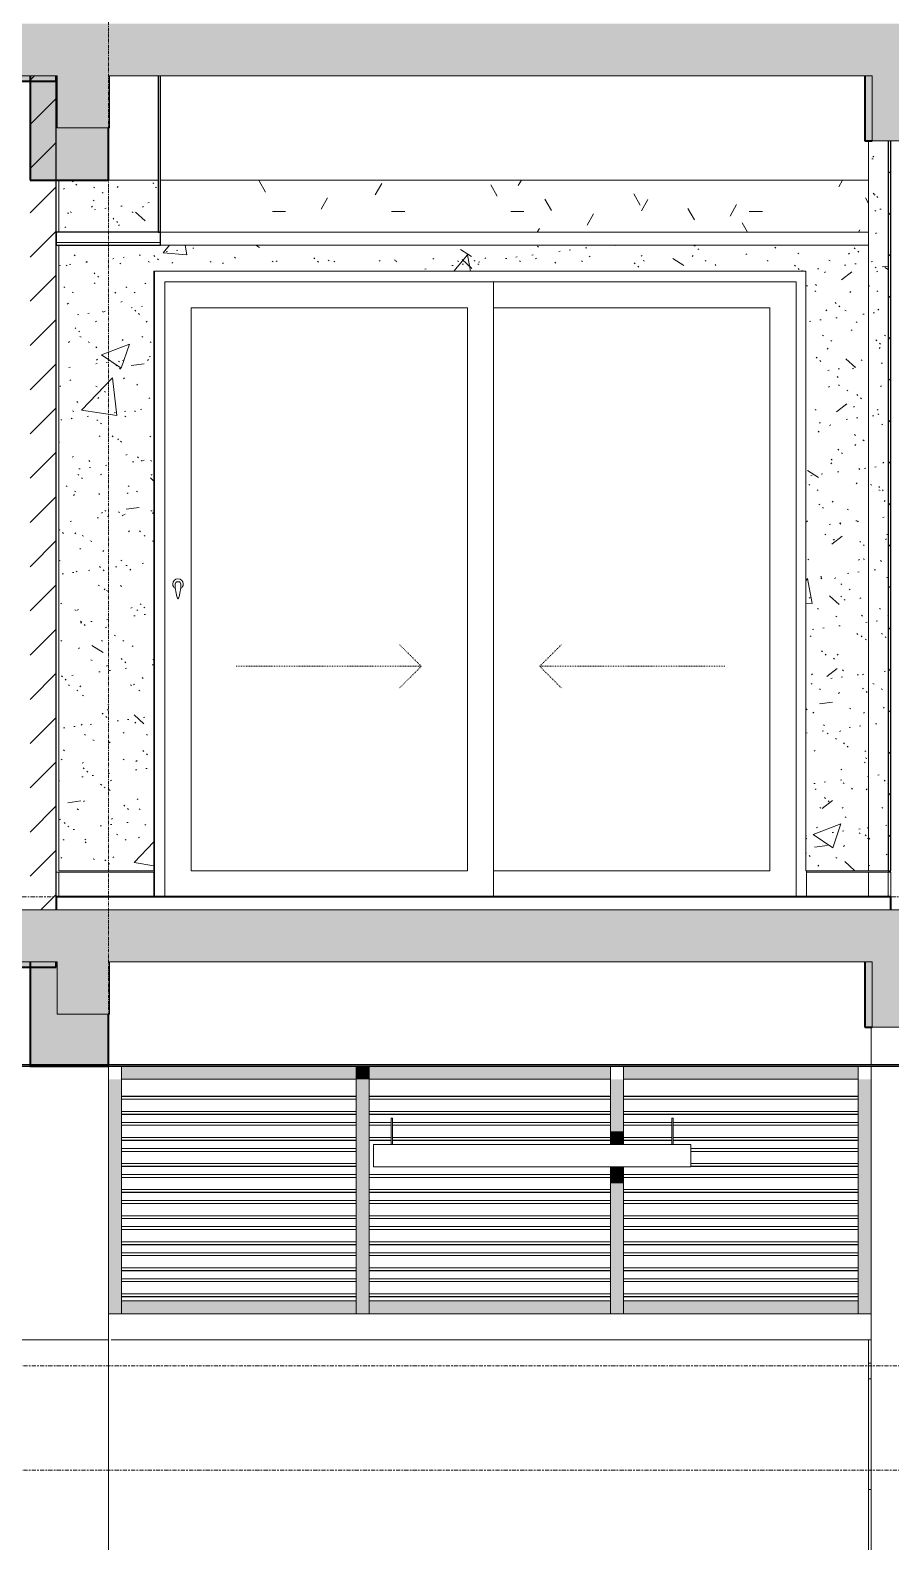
# Model space of a CAD drawing. Header units: millimetres. Extents: x -92143 to -2058, y -8802 to 35300.
# Drawn here: x -73337 to -70037, y -275 to 5525 of the extents above; entities that cross this region are included whole.
import ezdxf

# ---------------------------------------------------------------- set-up
doc = ezdxf.new("R2010")
doc.units = ezdxf.units.MM
for name, pattern in [('Centre', [31.75, 6.35, -4.7625, 15.875, -4.7625]), ('Dash', [6.35, 3.175, -3.175]), ('Grid Line', [22.225, 12.7, -3.175, 3.175, -3.175])]:
    doc.linetypes.add(name, pattern=pattern)
for name, color, linetype, lineweight in [('0-1', 7, 'Continuous', 5), ('A-CLNG', 13, 'Continuous', 9), ('A-CLNG-1', 250, 'Continuous', 25), ('A-CLNG-2', 7, 'Continuous', 9), ('A-CLNG-3', 13, 'Continuous', 25), ('A-CLNG-PATT-3', 254, 'Continuous', 18), ('A-CLNG-PATT-4', 13, 'Continuous', 9), ('A-DETL-GENF-1', 7, 'Continuous', 9), ('A-DETL-THIN', 151, 'Continuous', 9), ('A-DOOR', 31, 'Continuous', 9), ('A-DOOR-FRAM', 31, 'Continuous', 9), ('A-DOOR-GLAZ', 31, 'Continuous', 9), ('A-DOOR-HDLN', 31, 'Dash', 18), ('A-FLOR', 192, 'Continuous', 9), ('A-FLOR-1', 10, 'Continuous', 35), ('A-FLOR-HRAL', 11, 'Continuous', 9), ('A-FLOR-HRAL-1', 253, 'Continuous', 18), ('A-FLOR-HRAL-2', 9, 'Continuous', 9), ('A-FLOR-LEVL-2', 51, 'Centre', 9), ('A-FLOR-PATT-1', 7, 'Continuous', 9), ('A-GLAZ-CWMG', 51, 'Continuous', 9), ('A-WALL', 113, 'Continuous', 9), ('A-WALL-2', 250, 'Continuous', 25), ('A-WALL-PATT-1', 7, 'Continuous', 9), ('A-WALL-PATT-2', 9, 'Continuous', 9), ('E-LITE-EQPM', 33, 'Continuous', 9), ('I-WALL-1', 250, 'Continuous', 25), ('I-WALL-2', 7, 'Continuous', 9), ('S-BEAM-1', 12, 'Continuous', 5), ('S-BEAM-2', 7, 'Continuous', 9), ('S-BEAM-3', 10, 'Continuous', 35), ('S-COLS-1', 7, 'Continuous', 9), ('S-GRID-1', 1, 'Grid Line', 9)]:
    doc.layers.add(name, color=color, linetype=linetype, lineweight=lineweight)
pattern_1 = [(37.5, (-51987.05, 14125), (-4.79953, 146.8239), [5.029, -110.795, 5.029, -124.511, -123.825]), (37.5, (-51987.05, 14125), (-4.79953, 146.8239), [-245.364, 5.029, -118.796]), (7.5, (-51987.05, 14125), (134.8574, 215.0472), [5.029, -57.455, 5.029, -99.365, -40.005]), (7.5, (-51987.05, 14125), (134.8574, 215.0472), [-166.878, 5.029, -34.976]), (327.5, (-52080.78, 14125), (237.29776, 0.4316), [5.029, -33.071, 5.029, -132.131, -179.07]), (327.5, (-52080.78, 14125), (237.29776, 0.4316), [-175.26, 5.029, -174.041]), (317.5, (-52080.78, 14125), (229.067, 66.8792), [5.029, -14.021, 5.029, -84.887, -102.87]), (317.5, (-52080.78, 14125), (229.067, 66.8792), [-108.966, 5.029, -97.841])]
pattern_2 = [(50, (-51987.05, 14125), (1093.104, -95.634), [114.3, -1257.3]), (355, (-51987, 14125), (-211.46, 1146.34), [91.44, -1005.84]), (100.451, (-51896, 14117), (881.656, 1050.7), [97.14, -1068.54]), (46.184, (-51987, 14429.8), (1626.475, -252.26), [171.45, -1885.95]), (96.636, (-51851.5, 14408.8), (1424.42, 1484.57), [145.71, -1602.81]), (351.184, (-51987, 14429.8), (1424.43, 1484.55), [137.16, -1508.76]), (21, (-51834.65, 14353.6), (909.686, -613.59), [114.3, -1257.3]), (326, (-51834.7, 14353.6), (370.81, 1105.13), [91.44, -1005.84]), (71.451, (-51758.8, 14302.5), (1280.503, 491.53), [97.14, -1068.54]), (37.5, (-51987.05, 14125), (18.5313, 507.33), [50.292, -943.356, 50.292, -970.788, -1009.65]), (37.5, (-51987.05, 14125), (18.5313, 507.33), [-2014.728, 50.292, -959.358]), (7.5, (-51987.05, 14125), (400.918, 601.084), [50.292, -531.876, 50.292, -920.496, -384.81]), (7.5, (-51987.05, 14125), (400.918, 601.084), [-1552.956, 50.292, -334.518]), (327.5, (-52326.9, 14125), (813.545, -34.374), [50.292, -330.708, 50.292, -1138.428, -1577.34]), (327.5, (-52326.9, 14125), (813.545, -34.374), [-1569.72, 50.292, -1527.048]), (317.5, (-52479.3, 14125), (888.775, 152.56), [50.292, -445.008, 50.292, -739.14, -1120.14]), (317.5, (-52479.3, 14125), (888.775, 152.56), [-1284.73, 50.29, -1069.85])]

# ---------------------------------------------------------------- blocks, each defined once
blk = doc.blocks.new('NCV_TKTC_KET CAU_rvt-1-TKCS_MẶT CẮT E')
at = {"layer": 'A-FLOR-PATT-1'}
h = blk.add_hatch(color=256, dxfattribs=at)
h.paths.add_polyline_path([(-49461.4, 5330), (-48635.6, 5330), (-48635.6, 5350), (-50536.9, 5350), (-50536.9, 5330), (-50078, 5330)])
h.paths.add_polyline_path([(-20336.9, 5330), (-20336.9, 5350), (-22235.3, 5350), (-22235.3, 5330), (-20484.2, 5330)])
h.paths.add_polyline_path([(-73236.9, 5330), (-73236.9, 5350), (-75336.9, 5350), (-75336.9, 5330), (-73506.3, 5330)])
h.paths.add_polyline_path([(-66936.9, 5330), (-65032.3, 5330), (-65032.3, 5350), (-66936.9, 5350)])
h.paths.add_polyline_path([(-48433.3, 5330), (-48433.3, 5350), (-48435.6, 5350), (-48435.6, 5330)])
h.paths.add_polyline_path([(-22435.3, 5330), (-22435.3, 5350), (-22438.4, 5350), (-22438.4, 5330)])
h.paths.add_polyline_path([(-28536.9, 5330), (-28536.9, 5350), (-30435.3, 5350), (-30435.3, 5330), (-29115.7, 5330)])
h.paths.add_polyline_path([(-42336.9, 5330), (-40434.4, 5330), (-40434.4, 5350), (-42336.9, 5350)])
h.paths.add_polyline_path([(-58736.9, 5330), (-56833.3, 5330), (-56833.3, 5350), (-58736.9, 5350)])
h.paths.add_polyline_path([(-30638.4, 5330), (-30635.3, 5330), (-30635.3, 5350), (-30638.4, 5350)])
h = blk.add_hatch(color=256, dxfattribs=at)
h.paths.add_polyline_path([(-48435.6, 1930), (-48433.3, 1930), (-48433.3, 1950), (-48435.6, 1950)])
h.paths.add_polyline_path([(-75336.9, 1930), (-73236.9, 1930), (-73236.9, 1950), (-75336.9, 1950)])
h.paths.add_polyline_path([(-20336.9, 1930), (-20336.9, 1950), (-22235.3, 1950), (-22235.3, 1930), (-20484.2, 1930)])
h.paths.add_polyline_path([(-48635.6, 1930), (-48635.6, 1950), (-50536.9, 1950), (-50536.9, 1930), (-48844.9, 1930)])
h.paths.add_polyline_path([(-22438.4, 1930), (-22435.3, 1930.3), (-22435.3, 1950), (-22438.4, 1949.9), (-22438.4, 1941.8)])
h.paths.add_polyline_path([(-66936.9, 1930), (-65032.3, 1930), (-65032.3, 1950), (-66936.9, 1950)])
h.paths.add_polyline_path([(-28536.9, 1930), (-28536.9, 1950), (-30435.3, 1950), (-30435.3, 1930), (-29115.7, 1930)])
h.paths.add_polyline_path([(-30635.3, 1930), (-30635.3, 1950), (-30638.4, 1950), (-30638.4, 1930)])
h.paths.add_polyline_path([(-42336.9, 1930), (-40434.4, 1930), (-40434.4, 1950), (-42336.9, 1950)])
h.paths.add_polyline_path([(-58736.9, 1930), (-56833.3, 1930), (-56833.3, 1950), (-58736.9, 1950)])
at = {"layer": 'S-BEAM-1'}
for points in [[(-73233.6, 4950), (-73036.9, 4950), (-73036.9, 5150), (-73233.6, 5150), (-73233.6, 5350), (-73336.9, 5350), (-73336.9, 4950)], [(-70108.5, 5100), (-70108.5, 5350), (-70136.9, 5350), (-70136.9, 5100)], [(-73336.9, 1550), (-73036.9, 1550), (-73036.9, 1750), (-73233.6, 1750), (-73233.6, 1950), (-73336.9, 1950), (-73336.9, 1716.5)], [(-70136.9, 1700), (-70108.5, 1700), (-70108.5, 1950), (-70136.9, 1950), (-70136.9, 1716.5)]]:
    blk.add_hatch(color=256, dxfattribs=at).paths.add_polyline_path(points)
at = {"layer": 'A-FLOR-1'}
for p, q in [((-73236.9, 5330), (-73236.9, 5350.1)), ((-75336.9, 5330), (-73236.9, 5330)), ((-75336.9, 1930), (-73236.9, 1930)), ((-73236.9, 1930), (-73236.9, 1950.1))]:
    blk.add_line(p, q, dxfattribs=at)
at = {"layer": 'S-BEAM-2'}
for p, q in [((-73035.3, 4950), (-73036.9, 4950)), ((-72846.9, 4950), (-73035.3, 4950)), ((-70121.9, 4950), (-72836.9, 4950))]:
    blk.add_line(p, q, dxfattribs=at)
at = {"layer": 'S-BEAM-3'}
for p, q in [((-73336.9, 5350), (-73336.9, 4950)), ((-70136.9, 5350), (-70136.9, 5100)), ((-73036.9, 4950), (-73036.9, 5150)), ((-70136.9, 5100), (-70108.5, 5100)), ((-73336.9, 4950), (-73036.9, 4950)), ((-73336.9, 1950), (-73336.9, 1550)), ((-70136.9, 1950), (-70136.9, 1700)), ((-73036.9, 1550), (-73036.9, 1750)), ((-70136.9, 1700), (-70108.5, 1700)), ((-73336.9, 1550), (-73036.9, 1550))]:
    blk.add_line(p, q, dxfattribs=at)
at = {"layer": 'S-COLS-1'}
for p, q in [((-73036.9, 2295), (-73036.9, 2300)), ((-73036.9, 500), (-73036.9, 1550))]:
    blk.add_line(p, q, dxfattribs=at)
blk = doc.blocks.new('Railing - Railing-963846-TKCS_MẶT CẮT E')
at = {"layer": 'A-FLOR-HRAL-1'}
for p, q in [((-70036.9, 2295), (-70046.9, 2295)), ((-70046.9, 2295), (-70046.9, 2200)), ((-70036.9, 2200), (-70036.9, 2295)), ((-70046.9, 2200), (-70036.9, 2200))]:
    blk.add_line(p, q, dxfattribs=at)
at = {"layer": 'A-FLOR-HRAL-2'}
for p, q in [((-70360.3, 2200), (-70360.3, 2295)), ((-70360.3, 2295), (-70121.9, 2295)), ((-70121.9, 2200), (-70121.9, 2295)), ((-70121.9, 2295), (-70046.9, 2295))]:
    blk.add_line(p, q, dxfattribs=at)
blk = doc.blocks.new('Railing - Railing-963851-TKCS_MẶT CẮT E')
at = {"layer": 'A-FLOR-HRAL-2'}
for p, q in [((-73236.9, 2295), (-73226.9, 2295)), ((-73226.9, 2200), (-73226.9, 2295)), ((-73226.9, 2295), (-72862.4, 2295)), ((-72862.4, 2295), (-72862.4, 2200))]:
    blk.add_line(p, q, dxfattribs=at)
blk = doc.blocks.new('CL_01-VÁCH DỰNG THẠCH CAO CĂN HỘ LOẠI 1-5A4 - CL_01-VÁCH DỰNG THẠCH CAO CĂN HỘ LOẠI 1A-5-954494-TKCS_MẶT CẮT E')
at = {"layer": 'A-CLNG-PATT-3'}
h = blk.add_hatch(dxfattribs=at)
h.set_pattern_fill('FP_2', color=256, style=0, pattern_type=2)
h.set_pattern_definition([(0, (-51987.05, 14125), (609.6, 152.4), [50.292, -406.908, 50.292, -406.908, -2438.4]), (0, (-51987.05, 14125), (609.6, 152.4), [-914.4, 50.292, -864.108, 50.292, -406.908, -1066.8]), (0, (-51987.05, 14125), (609.6, 152.4), [-2286, 50.292, -254.508, 50.292, -711.708]), (120, (-51758.45, 14201.2), (-436.7823, 451.7291), [50.292, -406.908, 50.292, -2845.308]), (120, (-51758.45, 14201.2), (-436.7823, 451.7291), [-507.492, -406.908, 50.292, -864.108, -1524]), (120, (-51758.45, 14201.2), (-436.7823, 451.7291), [-1828.8, 50.292, -406.908, 50.292, -1016.508]), (120, (-51758.45, 14201.2), (-436.7823, 451.7291), [-2336.292, -254.508, 50.292, -711.708]), (240, (-51682.25, 14506), (-172.8177, -604.1291), [50.292, -406.908, 50.292, -406.908, -2438.4]), (240, (-51682.25, 14506), (-172.8177, -604.1291), [-914.4, 50.292, -864.108, 50.292, -406.908, -1066.8]), (240, (-51682.25, 14506), (-172.8177, -604.1291), [-2286, 50.292, -254.508, 50.292, -711.708])])
h.paths.add_polyline_path([(-72273.3, 4750), (-70121.9, 4750), (-70121.9, 4950), (-72836.9, 4950), (-72836.9, 4750)])
at = {"layer": 'A-CLNG-1'}
for p, q in [((-72846.9, 5350), (-72846.9, 4750)), ((-72836.9, 4750), (-72836.9, 5350)), ((-72846.9, 4750), (-72836.9, 4750))]:
    blk.add_line(p, q, dxfattribs=at)
blk = doc.blocks.new('NCV_TKTC_TANG 1_rvt-1-TKCS_MẶT CẮT E')
at = {"layer": 'A-WALL-PATT-1'}
h = blk.add_hatch(dxfattribs=at)
h.set_pattern_fill('FP_5', color=256, style=0, pattern_type=2)
h.set_pattern_definition([(45, (-51987.05, 14125), (-79.5495, 79.5495), [])])
h.paths.add_polyline_path([(-70046.9, 2300), (-70036.9, 2300), (-70036.9, 5100), (-70046.9, 5100), (-70046.9, 2325.3)])
at = {"layer": 'A-WALL-PATT-2'}
h = blk.add_hatch(dxfattribs=at)
h.set_pattern_fill('FP_1', color=256, style=0, pattern_type=2)
h.set_pattern_definition([(45, (-51987.05, 14125), (-84.8528, 84.8528), [])])
h.paths.add_polyline_path([(-73336.9, 2150), (-73236.9, 2150), (-73236.9, 5350), (-73336.9, 5350), (-73336.9, 2325.3)])
h = blk.add_hatch(dxfattribs=at)
h.set_pattern_fill('FP_6', color=256, style=0, pattern_type=2)
h.set_pattern_definition(pattern_1)
h.paths.add_polyline_path([(-70111.9, 2300), (-70111.9, 5100), (-70121.9, 5100), (-70121.9, 2300)])
h = blk.add_hatch(dxfattribs=at)
h.set_pattern_fill('FP_7', color=256, style=0, pattern_type=2)
h.set_pattern_definition(pattern_2)
h.paths.add_polyline_path([(-70046.9, 2300), (-70046.9, 5100), (-70111.9, 5100), (-70111.9, 2300)])
h = blk.add_hatch(dxfattribs=at)
h.set_pattern_fill('FP_6', color=256, style=0, pattern_type=2)
h.set_pattern_definition(pattern_1)
h.paths.add_polyline_path([(-70046.9, 2300), (-70046.9, 5100), (-70111.9, 5100), (-70111.9, 2300)])
h = blk.add_hatch(dxfattribs=at)
h.set_pattern_fill('FP_7', color=256, style=0, pattern_type=2)
h.set_pattern_definition(pattern_2)
h.paths.add_polyline_path([(-73226.9, 2300), (-72862.4, 2300), (-72862.4, 4600), (-70362.4, 4600), (-70362.4, 2300), (-70121.9, 2300), (-70121.9, 4700), (-73226.9, 4700), (-73226.9, 2325.3)])
h.paths.add_polyline_path([(-73226.9, 4750), (-72846.9, 4750), (-72846.9, 4950), (-73226.9, 4950), (-73226.9, 4760.2)])
h = blk.add_hatch(dxfattribs=at)
h.set_pattern_fill('FP_6', color=256, style=0, pattern_type=2)
h.set_pattern_definition(pattern_1)
h.paths.add_polyline_path([(-73226.9, 2300), (-72862.4, 2300), (-72862.4, 4600), (-70362.4, 4600), (-70362.4, 2300), (-70121.9, 2300), (-70121.9, 4700), (-73226.9, 4700), (-73226.9, 2325.3)])
h.paths.add_polyline_path([(-73226.9, 4750), (-72846.9, 4750), (-72846.9, 4950), (-73226.9, 4950), (-73226.9, 4760.2)])
at = {"layer": 'A-CLNG-1'}
for p, q in [((-72836.9, 4750), (-73236.9, 4750)), ((-73236.9, 4750), (-73236.9, 4700)), ((-73236.9, 4700), (-72836.9, 4700)), ((-72836.9, 4700), (-72836.9, 4750))]:
    blk.add_line(p, q, dxfattribs=at)
at = {"layer": 'A-CLNG-2'}
for p, q in [((-72836.9, 4710), (-73236.9, 4710)), ((-72836.9, 4750), (-70121.9, 4750)), ((-70121.9, 4700), (-72836.9, 4700))]:
    blk.add_line(p, q, dxfattribs=at)
at = {"layer": 'A-FLOR-1'}
for p, q in [((-70036.9, 2200), (-73236.9, 2200)), ((-73236.9, 2200), (-73236.9, 2150)), ((-70036.9, 2150), (-70036.9, 2200))]:
    blk.add_line(p, q, dxfattribs=at)
at = {"layer": 'A-WALL-2'}
blk.add_line((-73236.9, 2150), (-73236.9, 5350.1), dxfattribs=at)
at = {"layer": 'I-WALL-1'}
for p, q in [((-70046.9, 5100), (-70046.9, 2300)), ((-70036.9, 2300), (-70036.9, 5100)), ((-70046.9, 2300), (-70036.9, 2300))]:
    blk.add_line(p, q, dxfattribs=at)
at = {"layer": 'I-WALL-2'}
for p, q in [((-70121.9, 2300), (-70121.9, 5100)), ((-73226.9, 4950), (-73226.9, 4750)), ((-73226.9, 4700), (-73226.9, 2300)), ((-72862.4, 2300), (-72862.4, 4600)), ((-72862.4, 4600), (-70362.4, 4600)), ((-70362.4, 4600), (-70362.4, 2300)), ((-73226.9, 2300), (-72862.4, 2300)), ((-70362.4, 2300), (-70121.9, 2300)), ((-70111.9, 2300), (-70121.9, 2300)), ((-70111.9, 2300), (-70046.9, 2300))]:
    blk.add_line(p, q, dxfattribs=at)
at = {"layer": 'A-CLNG'}
blk.add_blockref('CL_01-VÁCH DỰNG THẠCH CAO CĂN HỘ LOẠI 1-5A4 - CL_01-VÁCH DỰNG THẠCH CAO CĂN HỘ LOẠI 1A-5-954494-TKCS_MẶT CẮT E', (0, 0), dxfattribs=at)
at = {"layer": 'A-FLOR-HRAL'}
for name in ['Railing - Railing-963851-TKCS_MẶT CẮT E', 'Railing - Railing-963846-TKCS_MẶT CẮT E']:
    blk.add_blockref(name, (0, 0), dxfattribs=at)
blk = doc.blocks.new('EAE_STL_PENDANT_TK_15W_120cm - LIC_01-ĐÈN LED BATTEN 1_2_ P_2x20W_ ÁNH SÁNG TRẮNG 6000K_ LẮP ĐẶT NỔI_TREO TY-1354115-TKCS_MẶT CẮT E')
at = {"layer": 'E-LITE-EQPM'}
for p, q in [((-71952.9, 1350), (-71952.9, 1250)), ((-71952.9, 1350), (-71947.9, 1350)), ((-71952.9, 1350), (-71952.9, 1350)), ((-71947.9, 1350), (-71948, 1350)), ((-71947.9, 1250), (-71947.9, 1350)), ((-70875.9, 1350), (-70875.9, 1250)), ((-70875.9, 1350), (-70870.9, 1350)), ((-70875.9, 1350), (-70875.9, 1350)), ((-70870.9, 1350), (-70871, 1350)), ((-70870.9, 1250), (-70870.9, 1350)), ((-72020.4, 1250), (-70803.4, 1250)), ((-72020.4, 1250), (-72020.4, 1248)), ((-72020.4, 1248), (-72020.4, 1164)), ((-70803.4, 1248), (-70803.4, 1250)), ((-70803.4, 1164), (-70803.4, 1248)), ((-70803.4, 1164), (-72020.4, 1164))]:
    blk.add_line(p, q, dxfattribs=at)
blk = doc.blocks.new('DEG_02-DEG_03 - DEG_02-2500x2400mm-CỬA ĐI 02 CÁNH TRƯỢT-V75-TKCS_MẶT CẮT E')
at = {"layer": 'A-DOOR'}
for p, q in [((-71560.3, 2200), (-71560.3, 4560)), ((-72720.3, 2300), (-72720.3, 4460)), ((-72720.3, 4460), (-71660.3, 4460)), ((-71660.3, 4460), (-71660.3, 2300)), ((-71660.3, 2300), (-72720.3, 2300))]:
    blk.add_line(p, q, dxfattribs=at)
at = {"layer": 'A-DOOR', "flags": 128}
blk.add_lwpolyline([(-72768.8, 3408.7), (-72768.8, 3408.7), (-72768.8, 3408.7), (-72768.8, 3408.7), (-72768.8, 3408.7), (-72768.9, 3408.7), (-72768.9, 3408.7), (-72768.9, 3408.7), (-72768.9, 3408.7), (-72768.9, 3408.7), (-72769, 3408.7), (-72769, 3408.7), (-72769, 3408.7), (-72769, 3408.7), (-72769.1, 3408.7), (-72769.1, 3408.7), (-72769.1, 3408.7), (-72769.2, 3408.7), (-72769.2, 3408.7), (-72769.3, 3408.7), (-72769.3, 3408.7), (-72769.4, 3408.7), (-72769.4, 3408.7), (-72769.5, 3408.7), (-72769.5, 3408.7), (-72769.6, 3408.7), (-72769.6, 3408.7), (-72769.7, 3408.7), (-72769.7, 3408.7), (-72769.8, 3408.7), (-72769.8, 3408.7), (-72769.9, 3408.7), (-72769.9, 3408.7), (-72770, 3408.7), (-72770.1, 3408.7), (-72770.1, 3408.7), (-72770.2, 3408.7), (-72770.2, 3408.7), (-72770.3, 3408.7), (-72770.4, 3408.7), (-72770.4, 3408.7), (-72770.5, 3408.7), (-72770.5, 3408.7), (-72770.6, 3408.7), (-72770.7, 3408.7), (-72770.7, 3408.7), (-72770.8, 3408.7), (-72770.8, 3408.7), (-72770.9, 3408.7), (-72770.9, 3408.7), (-72771, 3408.7), (-72771, 3408.7), (-72771.1, 3408.7), (-72771.1, 3408.7), (-72771.2, 3408.7), (-72771.2, 3408.7), (-72771.3, 3408.7), (-72771.3, 3408.7), (-72771.4, 3408.7), (-72771.4, 3408.7), (-72771.5, 3408.7), (-72771.5, 3408.7), (-72771.5, 3408.7), (-72771.6, 3408.7), (-72771.6, 3408.7), (-72771.6, 3408.7), (-72771.7, 3408.7), (-72771.7, 3408.7), (-72771.7, 3408.7), (-72771.7, 3408.7), (-72771.7, 3408.7), (-72771.8, 3408.7), (-72771.8, 3408.7), (-72771.8, 3408.7), (-72771.8, 3408.7), (-72771.8, 3408.7), (-72771.8, 3408.7)], dxfattribs=at)
at = {"layer": 'A-DOOR'}
for centre, radius, start, end in [((-72770.3, 3400), 20, 0, 180), ((-72770.3, 3400), 20, 180, 240), ((-72771.8, 3399.2), 9.45, 90, 180), ((-72616.5, 3399.2), 164.8, 180, 199.13397), ((-72768.8, 3399.2), 9.45, 0, 90), ((-72924.1, 3399.2), 164.8, 340.86603, 0), ((-72770.3, 3400), 20, 300, 360), ((-72769.9, 3346), 2.34, 199.13397, 261.03098), ((-72770.7, 3346), 2.34, 278.96902, 340.86603)]:
    blk.add_arc(centre, radius, start, end, dxfattribs=at)
at = {"layer": 'A-DOOR-FRAM'}
for p, q in [((-72860.3, 4600), (-72860.3, 2200)), ((-72820.3, 2200), (-72820.3, 4560)), ((-72820.3, 4560), (-70400.3, 4560)), ((-70400.3, 2200), (-70400.3, 4560)), ((-70360.3, 2295), (-70360.3, 2300))]:
    blk.add_line(p, q, dxfattribs=at)
at = {"layer": 'A-DOOR-GLAZ'}
for p, q in [((-70500.3, 4460), (-71560.3, 4460)), ((-70500.3, 2300), (-70500.3, 4460)), ((-71560.3, 2300), (-70500.3, 2300))]:
    blk.add_line(p, q, dxfattribs=at)
at = {"layer": 'A-DOOR-HDLN'}
for p, q in [((-71837.6, 3084.2), (-71922.4, 3169.1)), ((-71383.1, 3084.2), (-71298.2, 3169.1)), ((-72547.6, 3084.2), (-71837.6, 3084.2)), ((-71837.6, 3084.2), (-71922.4, 2999.4)), ((-71383.1, 3084.2), (-71298.2, 2999.4)), ((-70673.1, 3084.2), (-71383.1, 3084.2))]:
    blk.add_line(p, q, dxfattribs=at)
blk = doc.blocks.new('Rectangular Mullion - 50 x 100mm-3089682-TKCS_MẶT CẮT E')
at = {"layer": 'A-GLAZ-CWMG'}
blk.add_hatch(color=256, dxfattribs=at).paths.add_polyline_path([(-72986.9, 1500), (-72086.9, 1500), (-72086.9, 1550), (-72986.9, 1550)])
for p, q in [((-72986.9, 1500), (-72986.9, 1550)), ((-72086.9, 1550), (-72086.9, 1500)), ((-72086.9, 1500), (-72986.9, 1500))]:
    blk.add_line(p, q, dxfattribs=at)
blk = doc.blocks.new('Rectangular Mullion - 50 x 100mm-3089696-TKCS_MẶT CẮT E')
at = {"layer": 'A-GLAZ-CWMG'}
blk.add_hatch(color=256, dxfattribs=at).paths.add_polyline_path([(-71348.5, 1500), (-71111.9, 1500), (-71111.9, 1550), (-72036.9, 1550), (-72036.9, 1500), (-71656.7, 1500)])
for p, q in [((-72036.9, 1500), (-72036.9, 1550)), ((-71111.9, 1550), (-71111.9, 1500)), ((-71111.9, 1500), (-72036.9, 1500))]:
    blk.add_line(p, q, dxfattribs=at)
blk = doc.blocks.new('Rectangular Mullion - 50 x 100mm-3089684-TKCS_MẶT CẮT E')
at = {"layer": 'A-GLAZ-CWMG'}
blk.add_hatch(color=256, dxfattribs=at).paths.add_polyline_path([(-71040.2, 600), (-70161.9, 600), (-70161.9, 650), (-71061.9, 650), (-71061.9, 600)])
for p, q in [((-71061.9, 600), (-71061.9, 650)), ((-71061.9, 650), (-70161.9, 650)), ((-70161.9, 650), (-70161.9, 600)), ((-71061.9, 600), (-70161.9, 600))]:
    blk.add_line(p, q, dxfattribs=at)
blk = doc.blocks.new('Rectangular Mullion - 50 x 100mm-3089697-TKCS_MẶT CẮT E')
at = {"layer": 'A-GLAZ-CWMG'}
blk.add_hatch(color=256, dxfattribs=at).paths.add_polyline_path([(-71111.9, 600), (-71111.9, 650), (-72036.9, 650), (-72036.9, 600), (-71348.5, 600)])
for p, q in [((-72036.9, 600), (-72036.9, 650)), ((-72036.9, 650), (-71111.9, 650)), ((-71111.9, 650), (-71111.9, 600)), ((-72036.9, 600), (-71111.9, 600))]:
    blk.add_line(p, q, dxfattribs=at)
blk = doc.blocks.new('Rectangular Mullion - 50 x 100mm-V95-TKCS_MẶT CẮT E')
at = {"layer": 'A-GLAZ-CWMG'}
blk.add_hatch(color=256, dxfattribs=at).paths.add_polyline_path([(-28585.3, 600), (-28585.3, 700), (-28635.3, 700), (-28635.3, 600)])
for p, q in [((-28585.3, 700), (-28585.3, 600)), ((-28585.3, 600), (-28635.3, 600))]:
    blk.add_line(p, q, dxfattribs=at)
blk = doc.blocks.new('Rectangular Mullion - 50 x 100mm-V86-TKCS_MẶT CẮT E')
at = {"layer": 'A-GLAZ-CWMG'}
blk.add_hatch(color=256, dxfattribs=at).paths.add_polyline_path([(-21335.3, 700), (-21335.3, 800), (-21385.3, 800), (-21385.3, 700)])
blk.add_line((-21335.3, 800), (-21335.3, 700), dxfattribs=at)
blk = doc.blocks.new('Rectangular Mullion - 50 x 100mm-3089669-TKCS_MẶT CẮT E')
at = {"layer": 'A-GLAZ-CWMG'}
blk.add_hatch(color=256, dxfattribs=at).paths.add_polyline_path([(-49538.3, 600), (-49538.3, 700), (-49588.3, 700), (-49588.3, 600)])
for p, q in [((-49588.3, 600), (-49588.3, 700)), ((-49538.3, 600), (-49588.3, 600))]:
    blk.add_line(p, q, dxfattribs=at)
blk = doc.blocks.new('Rectangular Mullion - 50 x 100mm-3089670-TKCS_MẶT CẮT E')
at = {"layer": 'A-GLAZ-CWMG'}
blk.add_hatch(color=256, dxfattribs=at).paths.add_polyline_path([(-17586.9, 700), (-17586.9, 800), (-17636.9, 800), (-17636.9, 700)])
blk.add_line((-17636.9, 700), (-17636.9, 800), dxfattribs=at)
blk = doc.blocks.new('Rectangular Mullion - MULLION LA SACH-3089686-TKCS_MẶT CẮT E')
at = {"layer": 'A-GLAZ-CWMG'}
for p, q in [((-70161.9, 734.3), (-71061.9, 734.3)), ((-70161.9, 734.2), (-71061.9, 734.2)), ((-70161.9, 723.1), (-71061.9, 723.1)), ((-71061.9, 676.1), (-70161.9, 676.1)), ((-70161.9, 665.9), (-71061.9, 665.9)), ((-70161.9, 665.8), (-71061.9, 665.8)), ((-70161.9, 664.8), (-71061.9, 664.8))]:
    blk.add_line(p, q, dxfattribs=at)
blk = doc.blocks.new('Rectangular Mullion - MULLION LA SACH-3089698-TKCS_MẶT CẮT E')
at = {"layer": 'A-GLAZ-CWMG'}
for p, q in [((-71111.9, 734.3), (-72036.9, 734.3)), ((-71111.9, 734.2), (-72036.9, 734.2)), ((-71111.9, 723.1), (-72036.9, 723.1)), ((-72036.9, 676.1), (-71111.9, 676.1)), ((-71111.9, 665.9), (-72036.9, 665.9)), ((-71111.9, 665.8), (-72036.9, 665.8)), ((-71111.9, 664.8), (-72036.9, 664.8))]:
    blk.add_line(p, q, dxfattribs=at)
blk = doc.blocks.new('Rectangular Mullion - MULLION LA SACH-V156-TKCS_MẶT CẮT E')
at = {"layer": 'A-GLAZ-CWMG'}
for p, q in [((-70161.9, 1234.3), (-70803.4, 1234.3)), ((-70161.9, 1234.2), (-70803.4, 1234.2)), ((-70161.9, 1223.1), (-70803.4, 1223.1)), ((-70803.4, 1176.1), (-70161.9, 1176.1)), ((-70161.9, 1165.9), (-70803.4, 1165.9)), ((-70161.9, 1165.8), (-70803.4, 1165.8)), ((-70161.9, 1164.8), (-70803.4, 1164.8))]:
    blk.add_line(p, q, dxfattribs=at)
blk = doc.blocks.new('Rectangular Mullion - MULLION LA SACH-V157-TKCS_MẶT CẮT E')
at = {"layer": 'A-GLAZ-CWMG'}
for p, q in [((-70875.1, 1334.3), (-71061.9, 1334.3)), ((-70875.1, 1334.2), (-71061.9, 1334.2)), ((-70161.9, 1334.3), (-70871.7, 1334.3)), ((-70161.9, 1334.2), (-70871.7, 1334.2)), ((-70875.1, 1323.1), (-71061.9, 1323.1)), ((-71061.9, 1276.1), (-70875.2, 1276.1)), ((-70871.8, 1276.1), (-70161.9, 1276.1)), ((-70161.9, 1323.1), (-70871.7, 1323.1)), ((-70875.2, 1265.9), (-71061.9, 1265.9)), ((-70875.2, 1265.8), (-71061.9, 1265.8)), ((-70875.2, 1264.8), (-71061.9, 1264.8)), ((-70161.9, 1265.9), (-70871.8, 1265.9)), ((-70161.9, 1265.8), (-70871.8, 1265.8)), ((-70161.9, 1264.8), (-70871.7, 1264.8))]:
    blk.add_line(p, q, dxfattribs=at)
blk = doc.blocks.new('Rectangular Mullion - MULLION LA SACH-V158-TKCS_MẶT CẮT E')
at = {"layer": 'A-GLAZ-CWMG'}
for p, q in [((-71952.2, 1334.3), (-72036.9, 1334.3)), ((-71952.2, 1334.2), (-72036.9, 1334.2)), ((-71111.9, 1334.3), (-71948.7, 1334.3)), ((-71111.9, 1334.2), (-71948.7, 1334.2)), ((-71952.2, 1323.1), (-72036.9, 1323.1)), ((-72036.9, 1276.1), (-71952.1, 1276.1)), ((-71111.9, 1323.1), (-71948.8, 1323.1)), ((-71948.7, 1276.1), (-71111.9, 1276.1)), ((-71952.1, 1265.9), (-72036.9, 1265.9)), ((-71952.1, 1265.8), (-72036.9, 1265.8)), ((-71952.1, 1264.8), (-72036.9, 1264.8)), ((-71111.9, 1265.9), (-71948.7, 1265.9)), ((-71111.9, 1265.8), (-71948.7, 1265.8)), ((-71111.9, 1264.8), (-71948.7, 1264.8))]:
    blk.add_line(p, q, dxfattribs=at)
blk = doc.blocks.new('Rectangular Mullion - 50 x 100mm-V101-TKCS_MẶT CẮT E')
at = {"layer": 'A-GLAZ-CWMG'}
blk.add_hatch(color=256, dxfattribs=at).paths.add_polyline_path([(-26661.678702, 600), (-26661.678702, 700), (-26711.678702, 700), (-26711.678702, 600)])
for p, q in [((-26711.678702, 700), (-26711.678702, 600)), ((-26661.678702, 700), (-26661.678702, 600)), ((-26661.678702, 600), (-26711.678702, 600))]:
    blk.add_line(p, q, dxfattribs=at)
blk = doc.blocks.new('Rectangular Mullion - 50 x 100mm-3089658-TKCS_MẶT CẮT E')
at = {"layer": 'A-GLAZ-CWMG'}
blk.add_hatch(color=256, dxfattribs=at).paths.add_polyline_path([(-18511.5, 700), (-18511.5, 800), (-18561.5, 800), (-18561.5, 700)])
for p, q in [((-18561.5, 800), (-18561.5, 700)), ((-18511.5, 800), (-18511.5, 700))]:
    blk.add_line(p, q, dxfattribs=at)
blk = doc.blocks.new('Rectangular Mullion - 50 x 100mm-V93-TKCS_MẶT CẮT E')
at = {"layer": 'A-GLAZ-CWMG'}
blk.add_hatch(color=256, dxfattribs=at).paths.add_polyline_path([(-19461.1, 1200), (-19461.1, 1264), (-19511.1, 1264), (-19511.1, 1200)])
for p, q in [((-19511.1, 1264), (-19511.1, 1200)), ((-19461.1, 1264), (-19461.1, 1200))]:
    blk.add_line(p, q, dxfattribs=at)
blk = doc.blocks.new('Rectangular Mullion - 50 x 100mm-V94-TKCS_MẶT CẮT E')
at = {"layer": 'A-GLAZ-CWMG'}
blk.add_hatch(color=256, dxfattribs=at).paths.add_polyline_path([(-19461.1, 1350), (-19461.1, 1400), (-19511.1, 1400), (-19511.1, 1350)])
for p, q in [((-19511.1, 1400), (-19511.1, 1350)), ((-19461.1, 1400), (-19461.1, 1350))]:
    blk.add_line(p, q, dxfattribs=at)
blk = doc.blocks.new('Rectangular Mullion - 50 x 100mm-3089659-TKCS_MẶT CẮT E')
at = {"layer": 'A-GLAZ-CWMG'}
blk.add_hatch(color=256, dxfattribs=at).paths.add_polyline_path([(-19461.1, 1500), (-19461.1, 1550), (-19511.1, 1550), (-19511.1, 1500)])
for p, q in [((-19511.1, 1550), (-19511.1, 1500)), ((-19461.1, 1550), (-19461.1, 1500))]:
    blk.add_line(p, q, dxfattribs=at)

msp = doc.modelspace()

# ---------------------------------------------------------------- hatches: boundary and pattern name
at = {"layer": 'A-CLNG-PATT-4'}
h = msp.add_hatch(dxfattribs=at)
h.set_pattern_fill('FP_12', color=256, style=0, pattern_type=2)
h.set_pattern_definition([(0, (-51987.05, 14125), (1219.2, 304.8), [50.292, -864.108, 50.292, -864.108, -4876.8]), (0, (-51987.05, 14125), (1219.2, 304.8), [-1828.8, 50.292, -1778.508, 50.292, -864.108, -2133.6]), (0, (-51987.05, 14125), (1219.2, 304.8), [-4572, 50.292, -559.308, 50.292, -1473.708]), (120, (-51529.85, 14277.4), (-873.5645, 903.4582), [50.292, -864.108, 50.292, -5740.908]), (120, (-51529.85, 14277.4), (-873.5645, 903.4582), [-964.692, -864.108, 50.292, -1778.508, -3048]), (120, (-51529.85, 14277.4), (-873.5645, 903.4582), [-3657.6, 50.292, -864.108, 50.292, -2083.308]), (120, (-51529.85, 14277.4), (-873.5645, 903.4582), [-4622.292, -559.308, 50.292, -1473.708]), (240, (-51377.45, 14887), (-345.6355, -1208.2582), [50.292, -864.108, 50.292, -5740.908]), (240, (-51377.45, 14887), (-345.6355, -1208.2582), [-964.692, -864.108, 50.292, -1778.508, -3048]), (240, (-51377.45, 14887), (-345.6355, -1208.2582), [-3657.6, 50.292, -864.108, 50.292, -2083.308]), (240, (-51377.45, 14887), (-345.6355, -1208.2582), [-4622.292, -559.308, 50.292, -1473.708])])
h.paths.add_polyline_path([(-17536.9, 1550), (-17536.9, 1555), (-77935.7, 1555), (-77935.7, 1550), (-17709.8, 1550)])
at = {"layer": 'A-DETL-GENF-1'}
msp.add_hatch(color=256, dxfattribs=at).paths.add_polyline_path([(-17236.9, 4950), (-17236.9, 5550), (-78233.3, 5550), (-78233.3, 4950), (-77935.7, 4950), (-77935.7, 5350), (-73233.6, 5350), (-73233.6, 5150), (-73033.3, 5150), (-73033.3, 5350), (-70108.5, 5350), (-70108.5, 5100), (-69708.5, 5100), (-69708.5, 5350), (-65032.3, 5350), (-65032.3, 5150), (-64832.3, 5150), (-64832.3, 5350), (-61933.6, 5350), (-61933.6, 5100), (-61533.6, 5100), (-61533.6, 5350), (-56833.3, 5350), (-56833.3, 5150), (-56633.3, 5150), (-56633.3, 5350), (-53733.2, 5350), (-53733.2, 5100), (-53333.2, 5100), (-53333.2, 5350), (-48635.6, 5350), (-48635.6, 5150), (-48435.6, 5150), (-48435.6, 5350), (-45535.3, 5350), (-45535.3, 5100), (-45134.4, 5100), (-45134.4, 5350), (-40434.4, 5350), (-40434.4, 5150), (-40234.4, 5150), (-40234.4, 5350), (-37436.9, 5350), (-37436.9, 5100), (-37037.4, 5100), (-37037.4, 5350), (-33860.3, 5350), (-33860.3, 5100), (-33436.9, 5100), (-33436.9, 5350), (-30635.3, 5350), (-30635.3, 5150), (-30435.3, 5150), (-30435.3, 5350), (-25735.7, 5350), (-25735.7, 5100), (-25335.7, 5100), (-25335.7, 5350), (-22435.3, 5350), (-22435.3, 5150), (-22235.3, 5150), (-22235.3, 5350), (-17535.3, 5350), (-17535.3, 4950)])
h = msp.add_hatch(color=256, dxfattribs=at)
h.paths.add_polyline_path([(-78233.3, 1550), (-77935.7, 1550), (-77935.7, 1950), (-73233.6, 1950), (-73233.6, 1750), (-73033.3, 1750), (-73033.3, 1950), (-70108.5, 1950), (-70108.5, 1700), (-69708.5, 1700), (-69708.5, 1950), (-65032.3, 1950), (-65032.3, 1750), (-64832.3, 1750), (-64832.3, 1950), (-61933.6, 1950), (-61933.6, 1700), (-61533.6, 1700), (-61533.6, 1950), (-56833.3, 1950), (-56833.3, 1750), (-56633.3, 1750), (-56633.3, 1950), (-53733.2, 1950), (-53733.2, 1700), (-53333.2, 1700), (-53333.2, 1950), (-48635.6, 1950), (-48635.6, 1750), (-48435.6, 1750), (-48435.6, 1950), (-45535.3, 1950), (-45535.3, 1700), (-45134.4, 1700), (-45134.4, 1950), (-40434.4, 1950), (-40434.4, 1750), (-40234.4, 1750), (-40234.4, 1950), (-37436.9, 1950), (-37436.9, 1700), (-37037.4, 1700), (-37037.4, 2150), (-78233.3, 2150), (-78233.3, 1716.5)])
h.paths.add_polyline_path([(-17236.9, 1550), (-17236.9, 2151.9), (-33836.9, 2151.9), (-33836.9, 1700), (-33436.9, 1700), (-33436.9, 1950), (-30635.3, 1950), (-30635.3, 1750), (-30435.3, 1750), (-30435.3, 1950), (-25735.7, 1950), (-25735.7, 1700), (-25335.7, 1700), (-25335.7, 1950), (-22435.3, 1950), (-22435.3, 1750), (-22235.3, 1750), (-22235.3, 1950), (-17535.3, 1950), (-17535.3, 1550), (-17401.6, 1550)])

# ---------------------------------------------------------------- linework, layer by layer
at = {"layer": 'A-CLNG-3'}
for p, q in [((-17536.9, 1555), (-77935.7, 1555)), ((-77935.7, 1550), (-17536.9, 1550))]:
    msp.add_line(p, q, dxfattribs=at)
at = {"layer": 'A-DETL-THIN'}
for p, q in [((-77935.7, 5350), (-73233.6, 5350)), ((-73233.6, 5350), (-73233.6, 5150)), ((-73033.3, 5150), (-73033.3, 5350)), ((-73033.3, 5350), (-70108.5, 5350)), ((-70108.5, 5350), (-70108.5, 5100)), ((-73233.6, 5150), (-73033.3, 5150)), ((-70108.5, 5100), (-69708.5, 5100)), ((-37037.4, 2150), (-78233.3, 2150)), ((-77935.7, 1950), (-73233.6, 1950)), ((-73233.6, 1950), (-73233.6, 1750)), ((-73033.3, 1750), (-73033.3, 1950)), ((-73033.3, 1950), (-70108.5, 1950)), ((-70108.5, 1950), (-70108.5, 1700)), ((-73233.6, 1750), (-73033.3, 1750)), ((-70108.5, 1700), (-69708.5, 1700))]:
    msp.add_line(p, q, dxfattribs=at)
at = {"layer": 'A-FLOR'}
for p, q in [((-70121.9, 410), (-70111.9, 410)), ((-70111.9, 400), (-70121.9, 400)), ((-70121.9, 350), (-70111.9, 350)), ((-70111.9, 0), (-70121.9, 0)), ((-70121.9, -74.5), (-70111.9, -74.5))]:
    msp.add_line(p, q, dxfattribs=at)
at = {"layer": 'A-FLOR-LEVL-2'}
for p, q in [((-92142.8, 2200), (-5549.7, 2200)), ((-5549.7, 400), (-92142.8, 400)), ((-7454.7, 0), (-92142.8, 0))]:
    msp.add_line(p, q, dxfattribs=at)
at = {"layer": 'A-WALL'}
for p, q in [((-70111.9, 1700), (-70111.9, 1555)), ((-70111.9, 1550), (-70111.9, -2000)), ((-70111.9, 600), (-73036.9, 600)), ((-73036.9, 500), (-73386.9, 500)), ((-73036.9, -2000), (-73036.9, 500)), ((-70111.9, 500), (-73026.9, 500)), ((-70121.9, -2000), (-70121.9, 500))]:
    msp.add_line(p, q, dxfattribs=at)
at = {"layer": 'S-GRID-1'}
msp.add_line((-73036.9, -3701.5), (-73036.9, 30542.5), dxfattribs=at)

# ---------------------------------------------------------------- block references
at = {"layer": '0-1'}
for name in ['NCV_TKTC_KET CAU_rvt-1-TKCS_MẶT CẮT E', 'NCV_TKTC_TANG 1_rvt-1-TKCS_MẶT CẮT E']:
    msp.add_blockref(name, (0, 0), dxfattribs=at)
at = {"layer": 'A-DOOR'}
msp.add_blockref('DEG_02-DEG_03 - DEG_02-2500x2400mm-CỬA ĐI 02 CÁNH TRƯỢT-V75-TKCS_MẶT CẮT E', (0, 0), dxfattribs=at)
at = {"layer": 'A-GLAZ-CWMG'}
for name, p in [('Rectangular Mullion - 50 x 100mm-3089682-TKCS_MẶT CẮT E', (0, 0)), ('Rectangular Mullion - 50 x 100mm-3089659-TKCS_MẶT CẮT E', (-52575.8, 0)), ('Rectangular Mullion - 50 x 100mm-3089696-TKCS_MẶT CẮT E', (0, 0)), ('Rectangular Mullion - 50 x 100mm-3089682-TKCS_MẶT CẮT E', (1925, 0)), ('Rectangular Mullion - 50 x 100mm-V86-TKCS_MẶT CẮT E', (-51651.6, 700)), ('Rectangular Mullion - 50 x 100mm-3089658-TKCS_MẶT CẮT E', (-53525.4, 700)), ('Rectangular Mullion - 50 x 100mm-3089658-TKCS_MẶT CẮT E', (-52550.4, 700)), ('Rectangular Mullion - 50 x 100mm-3089670-TKCS_MẶT CẮT E', (-52525, 700)), ('Rectangular Mullion - 50 x 100mm-V86-TKCS_MẶT CẮT E', (-51651.6, 600)), ('Rectangular Mullion - MULLION LA SACH-3089686-TKCS_MẶT CẮT E', (-1925, 700)), ('Rectangular Mullion - 50 x 100mm-3089658-TKCS_MẶT CẮT E', (-53525.4, 600)), ('Rectangular Mullion - MULLION LA SACH-3089698-TKCS_MẶT CẮT E', (0, 700)), ('Rectangular Mullion - 50 x 100mm-3089658-TKCS_MẶT CẮT E', (-52550.4, 600)), ('Rectangular Mullion - MULLION LA SACH-3089686-TKCS_MẶT CẮT E', (0, 700)), ('Rectangular Mullion - 50 x 100mm-3089670-TKCS_MẶT CẮT E', (-52525, 600)), ('Rectangular Mullion - MULLION LA SACH-3089686-TKCS_MẶT CẮT E', (-1925, 600)), ('Rectangular Mullion - MULLION LA SACH-V158-TKCS_MẶT CẮT E', (0, 0)), ('Rectangular Mullion - MULLION LA SACH-V157-TKCS_MẶT CẮT E', (0, 0)), ('Rectangular Mullion - 50 x 100mm-V86-TKCS_MẶT CẮT E', (-51651.6, 500)), ('Rectangular Mullion - 50 x 100mm-3089658-TKCS_MẶT CẮT E', (-53525.4, 500)), ('Rectangular Mullion - 50 x 100mm-V94-TKCS_MẶT CẮT E', (-51600.8, -100)), ('Rectangular Mullion - 50 x 100mm-3089670-TKCS_MẶT CẮT E', (-52525, 500)), ('Rectangular Mullion - MULLION LA SACH-3089686-TKCS_MẶT CẮT E', (-1925, 500)), ('Rectangular Mullion - MULLION LA SACH-V156-TKCS_MẶT CẮT E', (0, 0)), ('Rectangular Mullion - 50 x 100mm-V86-TKCS_MẶT CẮT E', (-51651.6, 400)), ('Rectangular Mullion - 50 x 100mm-3089658-TKCS_MẶT CẮT E', (-53525.4, 400)), ('Rectangular Mullion - 50 x 100mm-V93-TKCS_MẶT CẮT E', (-51600.8, -100)), ('Rectangular Mullion - 50 x 100mm-3089670-TKCS_MẶT CẮT E', (-52525, 400)), ('Rectangular Mullion - MULLION LA SACH-3089686-TKCS_MẶT CẮT E', (-1925, 400)), ('Rectangular Mullion - MULLION LA SACH-3089698-TKCS_MẶT CẮT E', (0, 400)), ('Rectangular Mullion - MULLION LA SACH-3089686-TKCS_MẶT CẮT E', (0, 400)), ('Rectangular Mullion - 50 x 100mm-V86-TKCS_MẶT CẮT E', (-51651.6, 300)), ('Rectangular Mullion - 50 x 100mm-3089658-TKCS_MẶT CẮT E', (-53525.4, 300)), ('Rectangular Mullion - 50 x 100mm-3089658-TKCS_MẶT CẮT E', (-52550.4, 300)), ('Rectangular Mullion - 50 x 100mm-3089670-TKCS_MẶT CẮT E', (-52525, 300)), ('Rectangular Mullion - 50 x 100mm-V86-TKCS_MẶT CẮT E', (-51651.6, 200)), ('Rectangular Mullion - MULLION LA SACH-3089686-TKCS_MẶT CẮT E', (-1925, 300)), ('Rectangular Mullion - 50 x 100mm-3089658-TKCS_MẶT CẮT E', (-53525.4, 200)), ('Rectangular Mullion - MULLION LA SACH-3089698-TKCS_MẶT CẮT E', (0, 300)), ('Rectangular Mullion - 50 x 100mm-3089658-TKCS_MẶT CẮT E', (-52550.4, 200)), ('Rectangular Mullion - MULLION LA SACH-3089686-TKCS_MẶT CẮT E', (0, 300)), ('Rectangular Mullion - 50 x 100mm-3089670-TKCS_MẶT CẮT E', (-52525, 200)), ('Rectangular Mullion - MULLION LA SACH-3089686-TKCS_MẶT CẮT E', (-1925, 200)), ('Rectangular Mullion - MULLION LA SACH-3089698-TKCS_MẶT CẮT E', (0, 200)), ('Rectangular Mullion - MULLION LA SACH-3089686-TKCS_MẶT CẮT E', (0, 200)), ('Rectangular Mullion - 50 x 100mm-V86-TKCS_MẶT CẮT E', (-51651.6, 100)), ('Rectangular Mullion - 50 x 100mm-3089658-TKCS_MẶT CẮT E', (-53525.4, 100)), ('Rectangular Mullion - 50 x 100mm-3089658-TKCS_MẶT CẮT E', (-52550.4, 100)), ('Rectangular Mullion - 50 x 100mm-3089670-TKCS_MẶT CẮT E', (-52525, 100)), ('Rectangular Mullion - MULLION LA SACH-3089686-TKCS_MẶT CẮT E', (-1925, 100)), ('Rectangular Mullion - MULLION LA SACH-3089698-TKCS_MẶT CẮT E', (0, 100)), ('Rectangular Mullion - MULLION LA SACH-3089686-TKCS_MẶT CẮT E', (0, 100)), ('Rectangular Mullion - 50 x 100mm-V86-TKCS_MẶT CẮT E', (-51651.6, 0)), ('Rectangular Mullion - 50 x 100mm-3089658-TKCS_MẶT CẮT E', (-53525.4, 0)), ('Rectangular Mullion - 50 x 100mm-3089658-TKCS_MẶT CẮT E', (-52550.4, 0)), ('Rectangular Mullion - 50 x 100mm-3089670-TKCS_MẶT CẮT E', (-52525, 0)), ('Rectangular Mullion - 50 x 100mm-V95-TKCS_MẶT CẮT E', (-44401.6, 0)), ('Rectangular Mullion - MULLION LA SACH-3089686-TKCS_MẶT CẮT E', (-1925, 0)), ('Rectangular Mullion - 50 x 100mm-V101-TKCS_MẶT CẮT E', (-45375.2, 0)), ('Rectangular Mullion - MULLION LA SACH-3089698-TKCS_MẶT CẮT E', (0, 0)), ('Rectangular Mullion - 50 x 100mm-V101-TKCS_MẶT CẮT E', (-44400.2, 0)), ('Rectangular Mullion - MULLION LA SACH-3089686-TKCS_MẶT CẮT E', (0, 0)), ('Rectangular Mullion - 50 x 100mm-3089669-TKCS_MẶT CẮT E', (-20573.7, 0)), ('Rectangular Mullion - 50 x 100mm-3089684-TKCS_MẶT CẮT E', (-1925, 0)), ('Rectangular Mullion - 50 x 100mm-3089697-TKCS_MẶT CẮT E', (0, 0)), ('Rectangular Mullion - 50 x 100mm-3089684-TKCS_MẶT CẮT E', (0, 0))]:
    msp.add_blockref(name, p, dxfattribs=at)
at = {"layer": 'E-LITE-EQPM'}
msp.add_blockref('EAE_STL_PENDANT_TK_15W_120cm - LIC_01-ĐÈN LED BATTEN 1_2_ P_2x20W_ ÁNH SÁNG TRẮNG 6000K_ LẮP ĐẶT NỔI_TREO TY-1354115-TKCS_MẶT CẮT E', (0, 0), dxfattribs=at)

doc.saveas('drawing.dxf')
